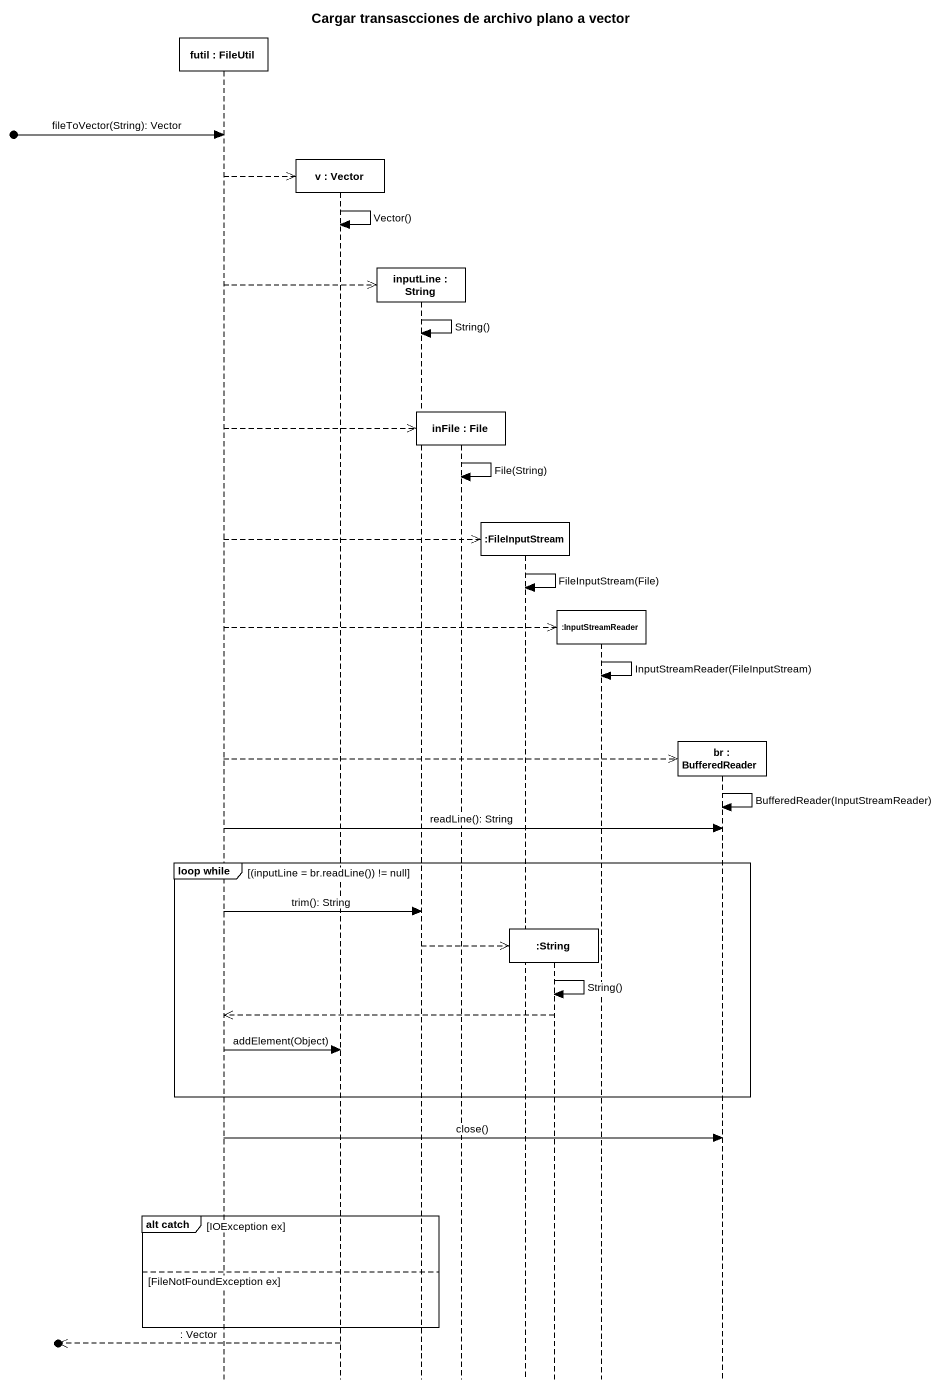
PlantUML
@startuml
title Cargar transascciones de archivo plano a vector
hide footbox
participant "futil : FileUtil" as futil
participant "v : Vector" as v
participant "inputLine : String" as inputLine
participant "inFile : File" as inFile
participant ":FileInputStream" as FileInputStream
participant ":String" as String
participant ":InputStreamReader" as InputStreamReader
participant "br : BufferedReader" as br

[o-> futil : fileToVector(String): Vector
futil -->> v **
v -> v : Vector()
futil -->> inputLine **
inputLine -> inputLine : String()
futil -->> inFile **
inFile -> inFile : File(String)
futil -->> FileInputStream **
FileInputStream -> FileInputStream : FileInputStream(File)
futil -->> InputStreamReader **
InputStreamReader -> InputStreamReader : InputStreamReader(FileInputStream)
futil -->> br **
br -> br : BufferedReader(InputStreamReader)
futil -> br : readLine(): String
group loop while [(inputLine = br.readLine()) != null]
  futil -> inputLine : trim(): String
  inputLine -->> String **
  String -> String : String()
  String -->> futil
  futil -> v : addElement(Object)
end
futil -> br : close()
group alt catch [IOException ex]
else FileNotFoundException ex
end
[o<<-- v : : Vector
@enduml
